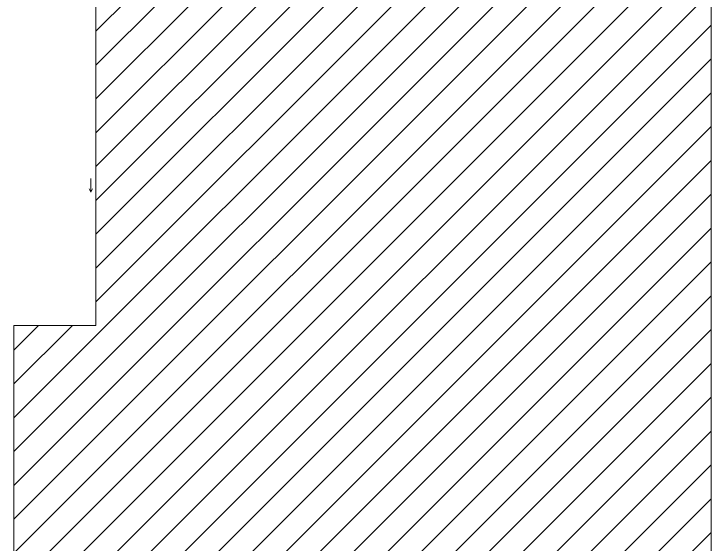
# Model space of a CAD drawing. Header units: millimetres. Extents: x 42054 to 236235, y 253 to 78637.
# Drawn here: x 215133 to 225333, y 61837 to 69594 of the extents above; entities that cross this region are included whole.
import ezdxf

# ---------------------------------------------------------------- set-up
doc = ezdxf.new("R2010")
doc.units = ezdxf.units.MM
for name, color, linetype, lineweight in [('A-DETL-GENF-6', 20, 'Continuous', 9), ('A-DETL-THIN-2', 151, 'Continuous', 9), ('A-FLOR-1', 130, 'Continuous', 9), ('A-GLAZ-5', 130, 'Continuous', 9), ('A_1404_dwg-1', 130, 'Continuous', 9)]:
    doc.layers.add(name, color=color, linetype=linetype, lineweight=lineweight)

# ---------------------------------------------------------------- blocks, each defined once
blk = doc.blocks.new('A_1404_dwg_NCV_TKTC_KET CAU_rvt-1-TKTC_MB HOÀN THIỆN SÀN TẦNG 3-4-4819833-KeyPlan-CH1A')
at = {"layer": 'A-FLOR-1'}
blk.add_line((107452, 68637), (107452, 65035), dxfattribs=at)
blk = doc.blocks.new('A_1404_dwg_1_FAMILY RVT - W01-WxH 1400x1400xmm-389822-TKTC_MB HOÀN THIỆN SÀN TẦNG 3-4-V114-KeyPlan-CH1A')
at = {"layer": 'A-GLAZ-5'}
blk.add_line((53529, 66487), (53529, 66284), dxfattribs=at)
at = {"layer": 'A-GLAZ-5', "flags": 128}
blk.add_lwpolyline([(53554, 66436), (53529, 66487), (53503, 66436)], dxfattribs=at)
blk = doc.blocks.new('A_1404_dwg-4819832-KeyPlan-CH1A')
blk.add_blockref('A_1404_dwg_NCV_TKTC_KET CAU_rvt-1-TKTC_MB HOÀN THIỆN SÀN TẦNG 3-4-4819833-KeyPlan-CH1A', (0, 0))
at = {"rotation": 180}
blk.add_blockref('A_1404_dwg_1_FAMILY RVT - W01-WxH 1400x1400xmm-389822-TKTC_MB HOÀN THIỆN SÀN TẦNG 3-4-V114-KeyPlan-CH1A', (160905, 133471), dxfattribs=at)

msp = doc.modelspace()

# ---------------------------------------------------------------- hatches: boundary and pattern name
at = {"layer": 'A-DETL-GENF-6'}
h = msp.add_hatch(dxfattribs=at)
h.set_pattern_fill('FP_27', color=256, style=0, pattern_type=2)
h.set_pattern_definition([(45, (108880.45, 0), (-247.4874, 247.4874), [])])
h.paths.add_polyline_path([(215133, 61511.9), (216333, 61511.9), (216333, 61626.9), (225333, 61626.9), (225333, 70111.9), (224033, 70111.9), (224033, 70046.9), (217043, 70046.9), (217043, 70121.9), (216333, 70121.9), (216333, 65035.3), (215133, 65035.3), (215133, 61578.1)])

# ---------------------------------------------------------------- linework, layer by layer
at = {"layer": 'A-DETL-THIN-2'}
for p, q in [((216333, 70121.9), (216333, 65035.3)), ((225333, 61626.9), (225333, 70111.9)), ((216333, 65035.3), (215133, 65035.3)), ((215133, 65035.3), (215133, 61511.9))]:
    msp.add_line(p, q, dxfattribs=at)

# ---------------------------------------------------------------- block references
at = {"layer": 'A_1404_dwg-1'}
msp.add_blockref('A_1404_dwg-4819832-KeyPlan-CH1A', (108880.5, 0), dxfattribs=at)

doc.saveas('drawing.dxf')
